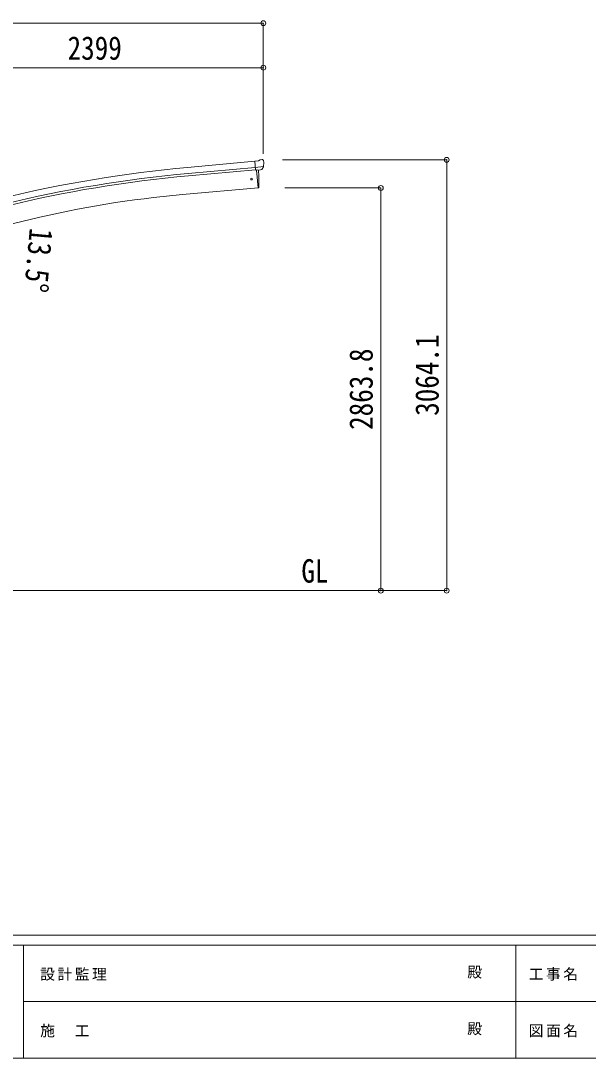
# Model space of a CAD drawing. Units: millimetres at full size. Extents: x -9783 to 33612, y -6828 to 13249.
# Drawn here: x -3989 to 46, y -6828 to 551 of the extents above; entities that cross this region are included whole.
import ezdxf
from ezdxf.enums import TextEntityAlignment as Align

# ---------------------------------------------------------------- set-up
doc = ezdxf.new("R2010")
doc.units = ezdxf.units.MM
doc.header["$LTSCALE"] = 35
doc.header["$PDMODE"] = 32
doc.header["$PDSIZE"] = 35
for name, color, linetype, lineweight in [('0-0_0', 7, 'Continuous', 9), ('0-1_本体', 4, 'Continuous', 9), ('0-2_部品', 7, 'Continuous', 9), ('0-A_寸法', 6, 'Continuous', 9), ('F-0_240', 7, 'Continuous', 9)]:
    doc.layers.add(name, color=color, linetype=linetype, lineweight=lineweight)
doc.styles.add('ＭＳ ゴシック', font='')
doc.styles.get('ＭＳ ゴシック').set_extended_font_data('MS Gothic')

msp = doc.modelspace()

# ---------------------------------------------------------------- linework, layer by layer
at = {"layer": '0-0_0', "color": 6}
for p, q in [((-960.42, -3502.44), (-960.42, -438.34)), ((-1429.44, -638.64), (-1429.44, -3502.44))]:
    msp.add_line(p, q, dxfattribs=at)
at = {"layer": '0-0_0'}
msp.add_line((-7674.78, -3502.44), (-1668.11, -3502.44), dxfattribs=at)
at = {"layer": '0-1_本体'}
for p, q in [((-2802.96, -492.44), (-2325.65, -449.12)), ((-2799.05, -535.48), (-2321.94, -492.18)), ((-2797.54, -552.2), (-2320.42, -508.89)), ((-2313.2, -511.05), (-2302.04, -638.66)), ((-2839.98, -685.72), (-2302.04, -638.66)), ((-4507.03, -1002.44), (-3921.35, -861.83))]:
    msp.add_line(p, q, dxfattribs=at)
for centre, radius, start, end in [((-1988.95, -9461.02), 9005.44, 95.18612, 103.68612), ((-1988.95, -9461.02), 8962.23, 95.18612, 103.68612), ((-1988.95, -9461.02), 8945.44, 95.18612, 103.68612), ((-2195.01, -8054.03), 7396.48, 95.00259, 103.49741)]:
    msp.add_arc(centre, radius, start, end, dxfattribs=at)
at = {"layer": '0-2_部品'}
for p, q in [((-2299.27, -444.68), (-2287.55, -437.91)), ((-2272.65, -436.32), (-2286.31, -437.52)), ((-2263.51, -442.08), (-2268.99, -437.48)), ((-2299.27, -444.68), (-2325.83, -447)), ((-2320.18, -511.66), (-2325.83, -447)), ((-2262.97, -486.97), (-2321.89, -492.12)), ((-2310.21, -510.79), (-2320.18, -511.66)), ((-2313.2, -511.05), (-2302.04, -638.66)), ((-2276.61, -507.85), (-2284.31, -508.52)), ((-2274.22, -506.45), (-2263.29, -487.51)), ((-2262.45, -444.12), (-2262.33, -445.46)), ((-2302.04, -638.66), (-2299.98, -638.4))]:
    msp.add_line(p, q, dxfattribs=at)
for points in [[(-2310.21, -510.79), (-2309.94, -510.86), (-2284.57, -508.64), (-2284.31, -508.52)], [(-2262.9, -486.33), (-2263.18, -487.32), (-2263.29, -487.51)]]:
    msp.add_lwpolyline(points, dxfattribs=at)
msp.add_circle((-2347.73, -575.4), 6.5, dxfattribs=at)
for centre, radius, start, end in [((-2286.05, -440.51), 3, 95, 120), ((-2272.21, -441.31), 5, 50.00648, 94.99352), ((-3195.81, -582.84), 900, 356.63919, 4.64986), ((-2463.96, -463.1), 202.4, 353.4085, 5), ((-2300.35, -635.43), 3, 277, 356.63919)]:
    msp.add_arc(centre, radius, start, end, dxfattribs=at)
for centre, major_axis, ratio, start_param, end_param in [((-2258.12, -440.07), (-15.35, 3.44), 0.101033, 5.9751426, 5.9753737), ((-2265.44, -444.37), (2.71, -1.31), 0.997474, 0.5366567, 1.3225652), ((-2276.88, -504.86), (1.62, -2.54), 0.997631, 5.8041905, 5.8929484), ((-2276.95, -504.75), (-3.5, 2.17), 0.650902, 2.1145521, 2.1873627), ((-2276.82, -504.94), (1.62, -2.54), 0.997631, 5.965759, 6.7621801)]:
    msp.add_ellipse(centre, major_axis=major_axis, ratio=ratio, start_param=start_param, end_param=end_param, dxfattribs=at)
at = {"layer": '0-A_寸法'}
for p, q in [((-7078.44, 533.18), (-2264.44, 533.18)), ((-2264.44, 533.18), (-2264.44, -395.67)), ((-4663.44, 216.56), (-2264.44, 216.56)), ((-2264.44, 216.56), (-2264.44, -4.44)), ((-960.42, -438.34), (-2127.44, -438.34)), ((-1429.44, -638.64), (-2110.74, -638.64)), ((-1429.44, -3502.44), (-1758.26, -3502.44)), ((-960.42, -3502.44), (-1429.44, -3502.44))]:
    msp.add_line(p, q, dxfattribs=at)
for p in [(-2264.44, 533.18), (-2264.44, 216.56), (-960.42, -438.34), (-1429.44, -638.64), (-1429.44, -3502.44), (-960.42, -3502.44)]:
    msp.add_point(p, dxfattribs=at)
at = {"layer": 'F-0_240', "color": 5}
for p, q in [((-9783.03, -5953.1), (9396.97, -5953.1)), ((-9783.03, -6023.1), (6285.75, -6023.1)), ((-3969.25, -6023.1), (-3969.25, -6828.1)), ((-469.25, -6023.1), (-469.25, -6828.1)), ((-3969.25, -6425.6), (3205.75, -6425.6)), ((-9783.03, -6828.1), (9396.97, -6828.1))]:
    msp.add_line(p, q, dxfattribs=at)

# ---------------------------------------------------------------- texts
at = {"layer": '0-0_0', "style": 'ＭＳ ゴシック', "width": 0.85}
msp.add_text('GL', height=166.8, dxfattribs=at).set_placement((-1994.05, -3495.5), align=Align.BOTTOM_LEFT)
at = {"layer": '0-A_寸法', "color": 7, "style": 'ＭＳ ゴシック', "width": 0.85}
msp.add_text('2399', height=166.8, dxfattribs=at).set_placement((-3656.44, 223.56), align=Align.BOTTOM_LEFT)
for s, rotation, p in [('13.5°', 264.997, (-3974.66, -914.77)), ('3064.1', 90, (-967.42, -2259.14)), ('2863.8', 90, (-1436.44, -2359.29))]:
    msp.add_text(s, height=166.8, rotation=rotation, dxfattribs=at).set_placement(p, align=Align.BOTTOM_LEFT)
at = {"layer": 'F-0_240', "style": 'ＭＳ ゴシック'}
for p in [(-814.24, -6276.85), (-814.24, -6679.35)]:
    msp.add_text('殿', height=76.98, dxfattribs=at).set_placement(p, align=Align.BOTTOM_LEFT)
at = {"layer": 'F-0_240', "char_height": 76.98, "attachment_point": 7, "style": 'ＭＳ ゴシック'}
for s, insert in [('\\T1.17;設計監理', (-3851.04, -6276.85)), ('\\T1.17;工事名', (-376.96, -6276.85)), ('\\T1.17;施\u3000工', (-3851.04, -6679.35)), ('\\T1.17;図面名', (-376.96, -6679.35))]:
    msp.add_mtext(s, dxfattribs=dict(at, insert=insert))

doc.saveas('drawing.dxf')
